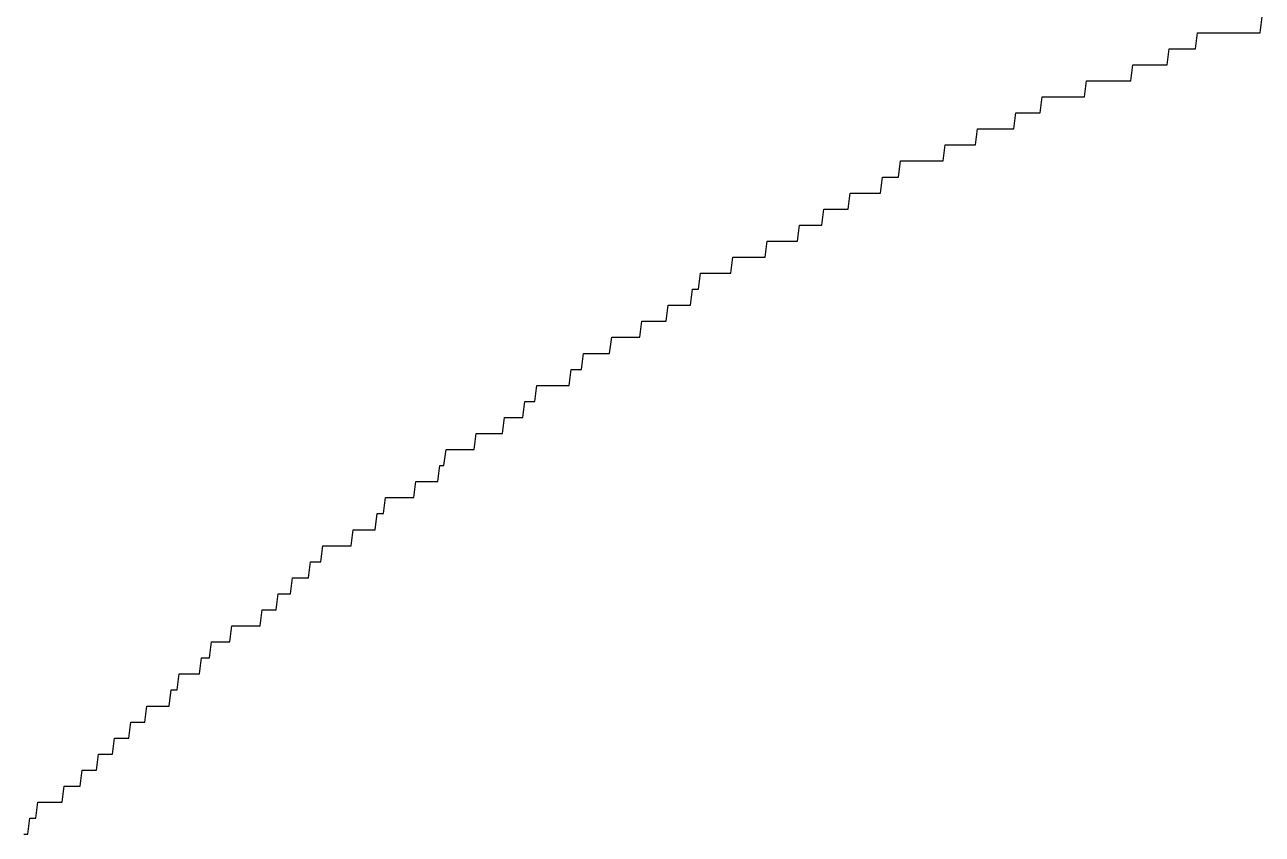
# Model space of a CAD drawing. Extents: x 0 to 4, y -10.7 to 10.7.
# Drawn here: x 3.3551 to 3.7409, y -10.3232 to -10.0707 of the extents above; entities that cross this region are included whole.
import ezdxf

# ---------------------------------------------------------------- set-up
doc = ezdxf.new("R2010")
doc.units = 0

msp = doc.modelspace()

# ---------------------------------------------------------------- linework, layer by layer
for p, q in [((3.74031, -10.0732), (3.74094, -10.0682)), ((3.72015, -10.0782), (3.72078, -10.0732)), ((3.72078, -10.0732), (3.72141, -10.0732)), ((3.72141, -10.0732), (3.72204, -10.0732)), ((3.72204, -10.0732), (3.72267, -10.0732)), ((3.72267, -10.0732), (3.7233, -10.0732)), ((3.7233, -10.0732), (3.72393, -10.0732)), ((3.72393, -10.0732), (3.72456, -10.0732)), ((3.72456, -10.0732), (3.72519, -10.0732)), ((3.72519, -10.0732), (3.72582, -10.0732)), ((3.72582, -10.0732), (3.72645, -10.0732)), ((3.72645, -10.0732), (3.72708, -10.0732)), ((3.72708, -10.0732), (3.72771, -10.0732)), ((3.72771, -10.0732), (3.72834, -10.0732)), ((3.72834, -10.0732), (3.72897, -10.0732)), ((3.72897, -10.0732), (3.7296, -10.0732)), ((3.7296, -10.0732), (3.73023, -10.0732)), ((3.73023, -10.0732), (3.73086, -10.0732)), ((3.73086, -10.0732), (3.73149, -10.0732)), ((3.73149, -10.0732), (3.73212, -10.0732)), ((3.73212, -10.0732), (3.73275, -10.0732)), ((3.73275, -10.0732), (3.73338, -10.0732)), ((3.73338, -10.0732), (3.73401, -10.0732)), ((3.73401, -10.0732), (3.73464, -10.0732)), ((3.73464, -10.0732), (3.73527, -10.0732)), ((3.73527, -10.0732), (3.7359, -10.0732)), ((3.7359, -10.0732), (3.73653, -10.0732)), ((3.73653, -10.0732), (3.73716, -10.0732)), ((3.73716, -10.0732), (3.73779, -10.0732)), ((3.73779, -10.0732), (3.73842, -10.0732)), ((3.73842, -10.0732), (3.73905, -10.0732)), ((3.73905, -10.0732), (3.73968, -10.0732)), ((3.73968, -10.0732), (3.74031, -10.0732)), ((3.71133, -10.0832), (3.71196, -10.0782)), ((3.71196, -10.0782), (3.71259, -10.0782)), ((3.71259, -10.0782), (3.71322, -10.0782)), ((3.71322, -10.0782), (3.71385, -10.0782)), ((3.71385, -10.0782), (3.71448, -10.0782)), ((3.71448, -10.0782), (3.71511, -10.0782)), ((3.71511, -10.0782), (3.71574, -10.0782)), ((3.71574, -10.0782), (3.71637, -10.0782)), ((3.71637, -10.0782), (3.717, -10.0782)), ((3.717, -10.0782), (3.71763, -10.0782)), ((3.71763, -10.0782), (3.71826, -10.0782)), ((3.71826, -10.0782), (3.71889, -10.0782)), ((3.71889, -10.0782), (3.71952, -10.0782)), ((3.71952, -10.0782), (3.72015, -10.0782)), ((3.69999, -10.0882), (3.70062, -10.0832)), ((3.70062, -10.0832), (3.70125, -10.0832)), ((3.70125, -10.0832), (3.70188, -10.0832)), ((3.70188, -10.0832), (3.70251, -10.0832)), ((3.70251, -10.0832), (3.70314, -10.0832)), ((3.70314, -10.0832), (3.70377, -10.0832)), ((3.70377, -10.0832), (3.7044, -10.0832)), ((3.7044, -10.0832), (3.70503, -10.0832)), ((3.70503, -10.0832), (3.70566, -10.0832)), ((3.70566, -10.0832), (3.70629, -10.0832)), ((3.70629, -10.0832), (3.70692, -10.0832)), ((3.70692, -10.0832), (3.70755, -10.0832)), ((3.70755, -10.0832), (3.70818, -10.0832)), ((3.70818, -10.0832), (3.70881, -10.0832)), ((3.70881, -10.0832), (3.70944, -10.0832)), ((3.70944, -10.0832), (3.71007, -10.0832)), ((3.71007, -10.0832), (3.7107, -10.0832)), ((3.7107, -10.0832), (3.71133, -10.0832)), ((3.6855, -10.0932), (3.68613, -10.0882)), ((3.68613, -10.0882), (3.68676, -10.0882)), ((3.68676, -10.0882), (3.68739, -10.0882)), ((3.68739, -10.0882), (3.68802, -10.0882)), ((3.68802, -10.0882), (3.68865, -10.0882)), ((3.68865, -10.0882), (3.68928, -10.0882)), ((3.68928, -10.0882), (3.68991, -10.0882)), ((3.68991, -10.0882), (3.69054, -10.0882)), ((3.69054, -10.0882), (3.69117, -10.0882)), ((3.69117, -10.0882), (3.6918, -10.0882)), ((3.6918, -10.0882), (3.69243, -10.0882)), ((3.69243, -10.0882), (3.69306, -10.0882)), ((3.69306, -10.0882), (3.69369, -10.0882)), ((3.69369, -10.0882), (3.69432, -10.0882)), ((3.69432, -10.0882), (3.69495, -10.0882)), ((3.69495, -10.0882), (3.69558, -10.0882)), ((3.69558, -10.0882), (3.69621, -10.0882)), ((3.69621, -10.0882), (3.69684, -10.0882)), ((3.69684, -10.0882), (3.69747, -10.0882)), ((3.69747, -10.0882), (3.6981, -10.0882)), ((3.6981, -10.0882), (3.69873, -10.0882)), ((3.69873, -10.0882), (3.69936, -10.0882)), ((3.69936, -10.0882), (3.69999, -10.0882)), ((3.67164, -10.0982), (3.67227, -10.0932)), ((3.67227, -10.0932), (3.6729, -10.0932)), ((3.6729, -10.0932), (3.67353, -10.0932)), ((3.67353, -10.0932), (3.67416, -10.0932)), ((3.67416, -10.0932), (3.67479, -10.0932)), ((3.67479, -10.0932), (3.67542, -10.0932)), ((3.67542, -10.0932), (3.67605, -10.0932)), ((3.67605, -10.0932), (3.67668, -10.0932)), ((3.67668, -10.0932), (3.67731, -10.0932)), ((3.67731, -10.0932), (3.67794, -10.0932)), ((3.67794, -10.0932), (3.67857, -10.0932)), ((3.67857, -10.0932), (3.6792, -10.0932)), ((3.6792, -10.0932), (3.67983, -10.0932)), ((3.67983, -10.0932), (3.68046, -10.0932)), ((3.68046, -10.0932), (3.68109, -10.0932)), ((3.68109, -10.0932), (3.68172, -10.0932)), ((3.68172, -10.0932), (3.68235, -10.0932)), ((3.68235, -10.0932), (3.68298, -10.0932)), ((3.68298, -10.0932), (3.68361, -10.0932)), ((3.68361, -10.0932), (3.68424, -10.0932)), ((3.68424, -10.0932), (3.68487, -10.0932)), ((3.68487, -10.0932), (3.6855, -10.0932)), ((3.66345, -10.1032), (3.66408, -10.0982)), ((3.66408, -10.0982), (3.66471, -10.0982)), ((3.66471, -10.0982), (3.66534, -10.0982)), ((3.66534, -10.0982), (3.66597, -10.0982)), ((3.66597, -10.0982), (3.6666, -10.0982)), ((3.6666, -10.0982), (3.66723, -10.0982)), ((3.66723, -10.0982), (3.66786, -10.0982)), ((3.66786, -10.0982), (3.66849, -10.0982)), ((3.66849, -10.0982), (3.66912, -10.0982)), ((3.66912, -10.0982), (3.66975, -10.0982)), ((3.66975, -10.0982), (3.67038, -10.0982)), ((3.67038, -10.0982), (3.67101, -10.0982)), ((3.67101, -10.0982), (3.67164, -10.0982)), ((3.65148, -10.1082), (3.65211, -10.1032)), ((3.65211, -10.1032), (3.65274, -10.1032)), ((3.65274, -10.1032), (3.65337, -10.1032)), ((3.65337, -10.1032), (3.654, -10.1032)), ((3.654, -10.1032), (3.65463, -10.1032)), ((3.65463, -10.1032), (3.65526, -10.1032)), ((3.65526, -10.1032), (3.65589, -10.1032)), ((3.65589, -10.1032), (3.65652, -10.1032)), ((3.65652, -10.1032), (3.65715, -10.1032)), ((3.65715, -10.1032), (3.65778, -10.1032)), ((3.65778, -10.1032), (3.65841, -10.1032)), ((3.65841, -10.1032), (3.65904, -10.1032)), ((3.65904, -10.1032), (3.65967, -10.1032)), ((3.65967, -10.1032), (3.6603, -10.1032)), ((3.6603, -10.1032), (3.66093, -10.1032)), ((3.66093, -10.1032), (3.66156, -10.1032)), ((3.66156, -10.1032), (3.66219, -10.1032)), ((3.66219, -10.1032), (3.66282, -10.1032)), ((3.66282, -10.1032), (3.66345, -10.1032)), ((3.6414, -10.1132), (3.64203, -10.1082)), ((3.64203, -10.1082), (3.64266, -10.1082)), ((3.64266, -10.1082), (3.64329, -10.1082)), ((3.64329, -10.1082), (3.64392, -10.1082)), ((3.64392, -10.1082), (3.64455, -10.1082)), ((3.64455, -10.1082), (3.64518, -10.1082)), ((3.64518, -10.1082), (3.64581, -10.1082)), ((3.64581, -10.1082), (3.64644, -10.1082)), ((3.64644, -10.1082), (3.64707, -10.1082)), ((3.64707, -10.1082), (3.6477, -10.1082)), ((3.6477, -10.1082), (3.64833, -10.1082)), ((3.64833, -10.1082), (3.64896, -10.1082)), ((3.64896, -10.1082), (3.64959, -10.1082)), ((3.64959, -10.1082), (3.65022, -10.1082)), ((3.65022, -10.1082), (3.65085, -10.1082)), ((3.65085, -10.1082), (3.65148, -10.1082)), ((3.62754, -10.1182), (3.62817, -10.1132)), ((3.62817, -10.1132), (3.6288, -10.1132)), ((3.6288, -10.1132), (3.62943, -10.1132)), ((3.62943, -10.1132), (3.63006, -10.1132)), ((3.63006, -10.1132), (3.63069, -10.1132)), ((3.63069, -10.1132), (3.63132, -10.1132)), ((3.63132, -10.1132), (3.63195, -10.1132)), ((3.63195, -10.1132), (3.63258, -10.1132)), ((3.63258, -10.1132), (3.63321, -10.1132)), ((3.63321, -10.1132), (3.63384, -10.1132)), ((3.63384, -10.1132), (3.63447, -10.1132)), ((3.63447, -10.1132), (3.6351, -10.1132)), ((3.6351, -10.1132), (3.63573, -10.1132)), ((3.63573, -10.1132), (3.63636, -10.1132)), ((3.63636, -10.1132), (3.63699, -10.1132)), ((3.63699, -10.1132), (3.63762, -10.1132)), ((3.63762, -10.1132), (3.63825, -10.1132)), ((3.63825, -10.1132), (3.63888, -10.1132)), ((3.63888, -10.1132), (3.63951, -10.1132)), ((3.63951, -10.1132), (3.64014, -10.1132)), ((3.64014, -10.1132), (3.64077, -10.1132)), ((3.64077, -10.1132), (3.6414, -10.1132)), ((3.62187, -10.1232), (3.6225, -10.1182)), ((3.6225, -10.1182), (3.62313, -10.1182)), ((3.62313, -10.1182), (3.62376, -10.1182)), ((3.62376, -10.1182), (3.62439, -10.1182)), ((3.62439, -10.1182), (3.62502, -10.1182)), ((3.62502, -10.1182), (3.62565, -10.1182)), ((3.62565, -10.1182), (3.62628, -10.1182)), ((3.62628, -10.1182), (3.62691, -10.1182)), ((3.62691, -10.1182), (3.62754, -10.1182)), ((3.61179, -10.1282), (3.61242, -10.1232)), ((3.61242, -10.1232), (3.61305, -10.1232)), ((3.61305, -10.1232), (3.61368, -10.1232)), ((3.61368, -10.1232), (3.61431, -10.1232)), ((3.61431, -10.1232), (3.61494, -10.1232)), ((3.61494, -10.1232), (3.61557, -10.1232)), ((3.61557, -10.1232), (3.6162, -10.1232)), ((3.6162, -10.1232), (3.61683, -10.1232)), ((3.61683, -10.1232), (3.61746, -10.1232)), ((3.61746, -10.1232), (3.61809, -10.1232)), ((3.61809, -10.1232), (3.61872, -10.1232)), ((3.61872, -10.1232), (3.61935, -10.1232)), ((3.61935, -10.1232), (3.61998, -10.1232)), ((3.61998, -10.1232), (3.62061, -10.1232)), ((3.62061, -10.1232), (3.62124, -10.1232)), ((3.62124, -10.1232), (3.62187, -10.1232)), ((3.6036, -10.1332), (3.60423, -10.1282)), ((3.60423, -10.1282), (3.60486, -10.1282)), ((3.60486, -10.1282), (3.60549, -10.1282)), ((3.60549, -10.1282), (3.60612, -10.1282)), ((3.60612, -10.1282), (3.60675, -10.1282)), ((3.60675, -10.1282), (3.60738, -10.1282)), ((3.60738, -10.1282), (3.60801, -10.1282)), ((3.60801, -10.1282), (3.60864, -10.1282)), ((3.60864, -10.1282), (3.60927, -10.1282)), ((3.60927, -10.1282), (3.6099, -10.1282)), ((3.6099, -10.1282), (3.61053, -10.1282)), ((3.61053, -10.1282), (3.61116, -10.1282)), ((3.61116, -10.1282), (3.61179, -10.1282)), ((3.59604, -10.1382), (3.59667, -10.1332)), ((3.59667, -10.1332), (3.5973, -10.1332)), ((3.5973, -10.1332), (3.59793, -10.1332)), ((3.59793, -10.1332), (3.59856, -10.1332)), ((3.59856, -10.1332), (3.59919, -10.1332)), ((3.59919, -10.1332), (3.59982, -10.1332)), ((3.59982, -10.1332), (3.60045, -10.1332)), ((3.60045, -10.1332), (3.60108, -10.1332)), ((3.60108, -10.1332), (3.60171, -10.1332)), ((3.60171, -10.1332), (3.60234, -10.1332)), ((3.60234, -10.1332), (3.60297, -10.1332)), ((3.60297, -10.1332), (3.6036, -10.1332)), ((3.58596, -10.1432), (3.58659, -10.1382)), ((3.58659, -10.1382), (3.58722, -10.1382)), ((3.58722, -10.1382), (3.58785, -10.1382)), ((3.58785, -10.1382), (3.58848, -10.1382)), ((3.58848, -10.1382), (3.58911, -10.1382)), ((3.58911, -10.1382), (3.58974, -10.1382)), ((3.58974, -10.1382), (3.59037, -10.1382)), ((3.59037, -10.1382), (3.591, -10.1382)), ((3.591, -10.1382), (3.59163, -10.1382)), ((3.59163, -10.1382), (3.59226, -10.1382)), ((3.59226, -10.1382), (3.59289, -10.1382)), ((3.59289, -10.1382), (3.59352, -10.1382)), ((3.59352, -10.1382), (3.59415, -10.1382)), ((3.59415, -10.1382), (3.59478, -10.1382)), ((3.59478, -10.1382), (3.59541, -10.1382)), ((3.59541, -10.1382), (3.59604, -10.1382)), ((3.57525, -10.1482), (3.57588, -10.1432)), ((3.57588, -10.1432), (3.57651, -10.1432)), ((3.57651, -10.1432), (3.57714, -10.1432)), ((3.57714, -10.1432), (3.57777, -10.1432)), ((3.57777, -10.1432), (3.5784, -10.1432)), ((3.5784, -10.1432), (3.57903, -10.1432)), ((3.57903, -10.1432), (3.57966, -10.1432)), ((3.57966, -10.1432), (3.58029, -10.1432)), ((3.58029, -10.1432), (3.58092, -10.1432)), ((3.58092, -10.1432), (3.58155, -10.1432)), ((3.58155, -10.1432), (3.58218, -10.1432)), ((3.58218, -10.1432), (3.58281, -10.1432)), ((3.58281, -10.1432), (3.58344, -10.1432)), ((3.58344, -10.1432), (3.58407, -10.1432)), ((3.58407, -10.1432), (3.5847, -10.1432)), ((3.5847, -10.1432), (3.58533, -10.1432)), ((3.58533, -10.1432), (3.58596, -10.1432)), ((3.56517, -10.1532), (3.5658, -10.1482)), ((3.5658, -10.1482), (3.56643, -10.1482)), ((3.56643, -10.1482), (3.56706, -10.1482)), ((3.56706, -10.1482), (3.56769, -10.1482)), ((3.56769, -10.1482), (3.56832, -10.1482)), ((3.56832, -10.1482), (3.56895, -10.1482)), ((3.56895, -10.1482), (3.56958, -10.1482)), ((3.56958, -10.1482), (3.57021, -10.1482)), ((3.57021, -10.1482), (3.57084, -10.1482)), ((3.57084, -10.1482), (3.57147, -10.1482)), ((3.57147, -10.1482), (3.5721, -10.1482)), ((3.5721, -10.1482), (3.57273, -10.1482)), ((3.57273, -10.1482), (3.57336, -10.1482)), ((3.57336, -10.1482), (3.57399, -10.1482)), ((3.57399, -10.1482), (3.57462, -10.1482)), ((3.57462, -10.1482), (3.57525, -10.1482)), ((3.56265, -10.1582), (3.56328, -10.1532)), ((3.56328, -10.1532), (3.56391, -10.1532)), ((3.56391, -10.1532), (3.56454, -10.1532)), ((3.56454, -10.1532), (3.56517, -10.1532)), ((3.55509, -10.1632), (3.55572, -10.1582)), ((3.55572, -10.1582), (3.55635, -10.1582)), ((3.55635, -10.1582), (3.55698, -10.1582)), ((3.55698, -10.1582), (3.55761, -10.1582)), ((3.55761, -10.1582), (3.55824, -10.1582)), ((3.55824, -10.1582), (3.55887, -10.1582)), ((3.55887, -10.1582), (3.5595, -10.1582)), ((3.5595, -10.1582), (3.56013, -10.1582)), ((3.56013, -10.1582), (3.56076, -10.1582)), ((3.56076, -10.1582), (3.56139, -10.1582)), ((3.56139, -10.1582), (3.56202, -10.1582)), ((3.56202, -10.1582), (3.56265, -10.1582)), ((3.5469, -10.1682), (3.54753, -10.1632)), ((3.54753, -10.1632), (3.54816, -10.1632)), ((3.54816, -10.1632), (3.54879, -10.1632)), ((3.54879, -10.1632), (3.54942, -10.1632)), ((3.54942, -10.1632), (3.55005, -10.1632)), ((3.55005, -10.1632), (3.55068, -10.1632)), ((3.55068, -10.1632), (3.55131, -10.1632)), ((3.55131, -10.1632), (3.55194, -10.1632)), ((3.55194, -10.1632), (3.55257, -10.1632)), ((3.55257, -10.1632), (3.5532, -10.1632)), ((3.5532, -10.1632), (3.55383, -10.1632)), ((3.55383, -10.1632), (3.55446, -10.1632)), ((3.55446, -10.1632), (3.55509, -10.1632)), ((3.53745, -10.1732), (3.53808, -10.1682)), ((3.53808, -10.1682), (3.53871, -10.1682)), ((3.53871, -10.1682), (3.53934, -10.1682)), ((3.53934, -10.1682), (3.53997, -10.1682)), ((3.53997, -10.1682), (3.5406, -10.1682)), ((3.5406, -10.1682), (3.54123, -10.1682)), ((3.54123, -10.1682), (3.54186, -10.1682)), ((3.54186, -10.1682), (3.54249, -10.1682)), ((3.54249, -10.1682), (3.54312, -10.1682)), ((3.54312, -10.1682), (3.54375, -10.1682)), ((3.54375, -10.1682), (3.54438, -10.1682)), ((3.54438, -10.1682), (3.54501, -10.1682)), ((3.54501, -10.1682), (3.54564, -10.1682)), ((3.54564, -10.1682), (3.54627, -10.1682)), ((3.54627, -10.1682), (3.5469, -10.1682)), ((3.52863, -10.1782), (3.52926, -10.1732)), ((3.52926, -10.1732), (3.52989, -10.1732)), ((3.52989, -10.1732), (3.53052, -10.1732)), ((3.53052, -10.1732), (3.53115, -10.1732)), ((3.53115, -10.1732), (3.53178, -10.1732)), ((3.53178, -10.1732), (3.53241, -10.1732)), ((3.53241, -10.1732), (3.53304, -10.1732)), ((3.53304, -10.1732), (3.53367, -10.1732)), ((3.53367, -10.1732), (3.5343, -10.1732)), ((3.5343, -10.1732), (3.53493, -10.1732)), ((3.53493, -10.1732), (3.53556, -10.1732)), ((3.53556, -10.1732), (3.53619, -10.1732)), ((3.53619, -10.1732), (3.53682, -10.1732)), ((3.53682, -10.1732), (3.53745, -10.1732)), ((3.52485, -10.1832), (3.52548, -10.1782)), ((3.52548, -10.1782), (3.52611, -10.1782)), ((3.52611, -10.1782), (3.52674, -10.1782)), ((3.52674, -10.1782), (3.52737, -10.1782)), ((3.52737, -10.1782), (3.528, -10.1782)), ((3.528, -10.1782), (3.52863, -10.1782)), ((3.51414, -10.1882), (3.51477, -10.1832)), ((3.51477, -10.1832), (3.5154, -10.1832)), ((3.5154, -10.1832), (3.51603, -10.1832)), ((3.51603, -10.1832), (3.51666, -10.1832)), ((3.51666, -10.1832), (3.51729, -10.1832)), ((3.51729, -10.1832), (3.51792, -10.1832)), ((3.51792, -10.1832), (3.51855, -10.1832)), ((3.51855, -10.1832), (3.51918, -10.1832)), ((3.51918, -10.1832), (3.51981, -10.1832)), ((3.51981, -10.1832), (3.52044, -10.1832)), ((3.52044, -10.1832), (3.52107, -10.1832)), ((3.52107, -10.1832), (3.5217, -10.1832)), ((3.5217, -10.1832), (3.52233, -10.1832)), ((3.52233, -10.1832), (3.52296, -10.1832)), ((3.52296, -10.1832), (3.52359, -10.1832)), ((3.52359, -10.1832), (3.52422, -10.1832)), ((3.52422, -10.1832), (3.52485, -10.1832)), ((3.51036, -10.1932), (3.51099, -10.1882)), ((3.51099, -10.1882), (3.51162, -10.1882)), ((3.51162, -10.1882), (3.51225, -10.1882)), ((3.51225, -10.1882), (3.51288, -10.1882)), ((3.51288, -10.1882), (3.51351, -10.1882)), ((3.51351, -10.1882), (3.51414, -10.1882)), ((3.50406, -10.1982), (3.50469, -10.1932)), ((3.50469, -10.1932), (3.50532, -10.1932)), ((3.50532, -10.1932), (3.50595, -10.1932)), ((3.50595, -10.1932), (3.50658, -10.1932)), ((3.50658, -10.1932), (3.50721, -10.1932)), ((3.50721, -10.1932), (3.50784, -10.1932)), ((3.50784, -10.1932), (3.50847, -10.1932)), ((3.50847, -10.1932), (3.5091, -10.1932)), ((3.5091, -10.1932), (3.50973, -10.1932)), ((3.50973, -10.1932), (3.51036, -10.1932)), ((3.49524, -10.2032), (3.49587, -10.1982)), ((3.49587, -10.1982), (3.4965, -10.1982)), ((3.4965, -10.1982), (3.49713, -10.1982)), ((3.49713, -10.1982), (3.49776, -10.1982)), ((3.49776, -10.1982), (3.49839, -10.1982)), ((3.49839, -10.1982), (3.49902, -10.1982)), ((3.49902, -10.1982), (3.49965, -10.1982)), ((3.49965, -10.1982), (3.50028, -10.1982)), ((3.50028, -10.1982), (3.50091, -10.1982)), ((3.50091, -10.1982), (3.50154, -10.1982)), ((3.50154, -10.1982), (3.50217, -10.1982)), ((3.50217, -10.1982), (3.5028, -10.1982)), ((3.5028, -10.1982), (3.50343, -10.1982)), ((3.50343, -10.1982), (3.50406, -10.1982)), ((3.48579, -10.2082), (3.48642, -10.2032)), ((3.48642, -10.2032), (3.48705, -10.2032)), ((3.48705, -10.2032), (3.48768, -10.2032)), ((3.48768, -10.2032), (3.48831, -10.2032)), ((3.48831, -10.2032), (3.48894, -10.2032)), ((3.48894, -10.2032), (3.48957, -10.2032)), ((3.48957, -10.2032), (3.4902, -10.2032)), ((3.4902, -10.2032), (3.49083, -10.2032)), ((3.49083, -10.2032), (3.49146, -10.2032)), ((3.49146, -10.2032), (3.49209, -10.2032)), ((3.49209, -10.2032), (3.49272, -10.2032)), ((3.49272, -10.2032), (3.49335, -10.2032)), ((3.49335, -10.2032), (3.49398, -10.2032)), ((3.49398, -10.2032), (3.49461, -10.2032)), ((3.49461, -10.2032), (3.49524, -10.2032)), ((3.4839, -10.2132), (3.48453, -10.2082)), ((3.48453, -10.2082), (3.48516, -10.2082)), ((3.48516, -10.2082), (3.48579, -10.2082)), ((3.47634, -10.2182), (3.47697, -10.2132)), ((3.47697, -10.2132), (3.4776, -10.2132)), ((3.4776, -10.2132), (3.47823, -10.2132)), ((3.47823, -10.2132), (3.47886, -10.2132)), ((3.47886, -10.2132), (3.47949, -10.2132)), ((3.47949, -10.2132), (3.48012, -10.2132)), ((3.48012, -10.2132), (3.48075, -10.2132)), ((3.48075, -10.2132), (3.48138, -10.2132)), ((3.48138, -10.2132), (3.48201, -10.2132)), ((3.48201, -10.2132), (3.48264, -10.2132)), ((3.48264, -10.2132), (3.48327, -10.2132)), ((3.48327, -10.2132), (3.4839, -10.2132)), ((3.46689, -10.2232), (3.46752, -10.2182)), ((3.46752, -10.2182), (3.46815, -10.2182)), ((3.46815, -10.2182), (3.46878, -10.2182)), ((3.46878, -10.2182), (3.46941, -10.2182)), ((3.46941, -10.2182), (3.47004, -10.2182)), ((3.47004, -10.2182), (3.47067, -10.2182)), ((3.47067, -10.2182), (3.4713, -10.2182)), ((3.4713, -10.2182), (3.47193, -10.2182)), ((3.47193, -10.2182), (3.47256, -10.2182)), ((3.47256, -10.2182), (3.47319, -10.2182)), ((3.47319, -10.2182), (3.47382, -10.2182)), ((3.47382, -10.2182), (3.47445, -10.2182)), ((3.47445, -10.2182), (3.47508, -10.2182)), ((3.47508, -10.2182), (3.47571, -10.2182)), ((3.47571, -10.2182), (3.47634, -10.2182)), ((3.46437, -10.2282), (3.465, -10.2232)), ((3.465, -10.2232), (3.46563, -10.2232)), ((3.46563, -10.2232), (3.46626, -10.2232)), ((3.46626, -10.2232), (3.46689, -10.2232)), ((3.45681, -10.2332), (3.45744, -10.2282)), ((3.45744, -10.2282), (3.45807, -10.2282)), ((3.45807, -10.2282), (3.4587, -10.2282)), ((3.4587, -10.2282), (3.45933, -10.2282)), ((3.45933, -10.2282), (3.45996, -10.2282)), ((3.45996, -10.2282), (3.46059, -10.2282)), ((3.46059, -10.2282), (3.46122, -10.2282)), ((3.46122, -10.2282), (3.46185, -10.2282)), ((3.46185, -10.2282), (3.46248, -10.2282)), ((3.46248, -10.2282), (3.46311, -10.2282)), ((3.46311, -10.2282), (3.46374, -10.2282)), ((3.46374, -10.2282), (3.46437, -10.2282)), ((3.44736, -10.2382), (3.44799, -10.2332)), ((3.44799, -10.2332), (3.44862, -10.2332)), ((3.44862, -10.2332), (3.44925, -10.2332)), ((3.44925, -10.2332), (3.44988, -10.2332)), ((3.44988, -10.2332), (3.45051, -10.2332)), ((3.45051, -10.2332), (3.45114, -10.2332)), ((3.45114, -10.2332), (3.45177, -10.2332)), ((3.45177, -10.2332), (3.4524, -10.2332)), ((3.4524, -10.2332), (3.45303, -10.2332)), ((3.45303, -10.2332), (3.45366, -10.2332)), ((3.45366, -10.2332), (3.45429, -10.2332)), ((3.45429, -10.2332), (3.45492, -10.2332)), ((3.45492, -10.2332), (3.45555, -10.2332)), ((3.45555, -10.2332), (3.45618, -10.2332)), ((3.45618, -10.2332), (3.45681, -10.2332)), ((3.44358, -10.2432), (3.44421, -10.2382)), ((3.44421, -10.2382), (3.44484, -10.2382)), ((3.44484, -10.2382), (3.44547, -10.2382)), ((3.44547, -10.2382), (3.4461, -10.2382)), ((3.4461, -10.2382), (3.44673, -10.2382)), ((3.44673, -10.2382), (3.44736, -10.2382)), ((3.43791, -10.2482), (3.43854, -10.2432)), ((3.43854, -10.2432), (3.43917, -10.2432)), ((3.43917, -10.2432), (3.4398, -10.2432)), ((3.4398, -10.2432), (3.44043, -10.2432)), ((3.44043, -10.2432), (3.44106, -10.2432)), ((3.44106, -10.2432), (3.44169, -10.2432)), ((3.44169, -10.2432), (3.44232, -10.2432)), ((3.44232, -10.2432), (3.44295, -10.2432)), ((3.44295, -10.2432), (3.44358, -10.2432)), ((3.4335, -10.2532), (3.43413, -10.2482)), ((3.43413, -10.2482), (3.43476, -10.2482)), ((3.43476, -10.2482), (3.43539, -10.2482)), ((3.43539, -10.2482), (3.43602, -10.2482)), ((3.43602, -10.2482), (3.43665, -10.2482)), ((3.43665, -10.2482), (3.43728, -10.2482)), ((3.43728, -10.2482), (3.43791, -10.2482)), ((3.42846, -10.2582), (3.42909, -10.2532)), ((3.42909, -10.2532), (3.42972, -10.2532)), ((3.42972, -10.2532), (3.43035, -10.2532)), ((3.43035, -10.2532), (3.43098, -10.2532)), ((3.43098, -10.2532), (3.43161, -10.2532)), ((3.43161, -10.2532), (3.43224, -10.2532)), ((3.43224, -10.2532), (3.43287, -10.2532)), ((3.43287, -10.2532), (3.4335, -10.2532)), ((3.41901, -10.2632), (3.41964, -10.2582)), ((3.41964, -10.2582), (3.42027, -10.2582)), ((3.42027, -10.2582), (3.4209, -10.2582)), ((3.4209, -10.2582), (3.42153, -10.2582)), ((3.42153, -10.2582), (3.42216, -10.2582)), ((3.42216, -10.2582), (3.42279, -10.2582)), ((3.42279, -10.2582), (3.42342, -10.2582)), ((3.42342, -10.2582), (3.42405, -10.2582)), ((3.42405, -10.2582), (3.42468, -10.2582)), ((3.42468, -10.2582), (3.42531, -10.2582)), ((3.42531, -10.2582), (3.42594, -10.2582)), ((3.42594, -10.2582), (3.42657, -10.2582)), ((3.42657, -10.2582), (3.4272, -10.2582)), ((3.4272, -10.2582), (3.42783, -10.2582)), ((3.42783, -10.2582), (3.42846, -10.2582)), ((3.41271, -10.2682), (3.41334, -10.2632)), ((3.41334, -10.2632), (3.41397, -10.2632)), ((3.41397, -10.2632), (3.4146, -10.2632)), ((3.4146, -10.2632), (3.41523, -10.2632)), ((3.41523, -10.2632), (3.41586, -10.2632)), ((3.41586, -10.2632), (3.41649, -10.2632)), ((3.41649, -10.2632), (3.41712, -10.2632)), ((3.41712, -10.2632), (3.41775, -10.2632)), ((3.41775, -10.2632), (3.41838, -10.2632)), ((3.41838, -10.2632), (3.41901, -10.2632)), ((3.40956, -10.2732), (3.41019, -10.2682)), ((3.41019, -10.2682), (3.41082, -10.2682)), ((3.41082, -10.2682), (3.41145, -10.2682)), ((3.41145, -10.2682), (3.41208, -10.2682)), ((3.41208, -10.2682), (3.41271, -10.2682)), ((3.40263, -10.2782), (3.40326, -10.2732)), ((3.40326, -10.2732), (3.40389, -10.2732)), ((3.40389, -10.2732), (3.40452, -10.2732)), ((3.40452, -10.2732), (3.40515, -10.2732)), ((3.40515, -10.2732), (3.40578, -10.2732)), ((3.40578, -10.2732), (3.40641, -10.2732)), ((3.40641, -10.2732), (3.40704, -10.2732)), ((3.40704, -10.2732), (3.40767, -10.2732)), ((3.40767, -10.2732), (3.4083, -10.2732)), ((3.4083, -10.2732), (3.40893, -10.2732)), ((3.40893, -10.2732), (3.40956, -10.2732)), ((3.40011, -10.2832), (3.40074, -10.2782)), ((3.40074, -10.2782), (3.40137, -10.2782)), ((3.40137, -10.2782), (3.402, -10.2782)), ((3.402, -10.2782), (3.40263, -10.2782)), ((3.39255, -10.2882), (3.39318, -10.2832)), ((3.39318, -10.2832), (3.39381, -10.2832)), ((3.39381, -10.2832), (3.39444, -10.2832)), ((3.39444, -10.2832), (3.39507, -10.2832)), ((3.39507, -10.2832), (3.3957, -10.2832)), ((3.3957, -10.2832), (3.39633, -10.2832)), ((3.39633, -10.2832), (3.39696, -10.2832)), ((3.39696, -10.2832), (3.39759, -10.2832)), ((3.39759, -10.2832), (3.39822, -10.2832)), ((3.39822, -10.2832), (3.39885, -10.2832)), ((3.39885, -10.2832), (3.39948, -10.2832)), ((3.39948, -10.2832), (3.40011, -10.2832)), ((3.38751, -10.2932), (3.38814, -10.2882)), ((3.38814, -10.2882), (3.38877, -10.2882)), ((3.38877, -10.2882), (3.3894, -10.2882)), ((3.3894, -10.2882), (3.39003, -10.2882)), ((3.39003, -10.2882), (3.39066, -10.2882)), ((3.39066, -10.2882), (3.39129, -10.2882)), ((3.39129, -10.2882), (3.39192, -10.2882)), ((3.39192, -10.2882), (3.39255, -10.2882)), ((3.38247, -10.2982), (3.3831, -10.2932)), ((3.3831, -10.2932), (3.38373, -10.2932)), ((3.38373, -10.2932), (3.38436, -10.2932)), ((3.38436, -10.2932), (3.38499, -10.2932)), ((3.38499, -10.2932), (3.38562, -10.2932)), ((3.38562, -10.2932), (3.38625, -10.2932)), ((3.38625, -10.2932), (3.38688, -10.2932)), ((3.38688, -10.2932), (3.38751, -10.2932)), ((3.37743, -10.3032), (3.37806, -10.2982)), ((3.37806, -10.2982), (3.37869, -10.2982)), ((3.37869, -10.2982), (3.37932, -10.2982)), ((3.37932, -10.2982), (3.37995, -10.2982)), ((3.37995, -10.2982), (3.38058, -10.2982)), ((3.38058, -10.2982), (3.38121, -10.2982)), ((3.38121, -10.2982), (3.38184, -10.2982)), ((3.38184, -10.2982), (3.38247, -10.2982)), ((3.37239, -10.3082), (3.37302, -10.3032)), ((3.37302, -10.3032), (3.37365, -10.3032)), ((3.37365, -10.3032), (3.37428, -10.3032)), ((3.37428, -10.3032), (3.37491, -10.3032)), ((3.37491, -10.3032), (3.37554, -10.3032)), ((3.37554, -10.3032), (3.37617, -10.3032)), ((3.37617, -10.3032), (3.3768, -10.3032)), ((3.3768, -10.3032), (3.37743, -10.3032)), ((3.36672, -10.3132), (3.36735, -10.3082)), ((3.36735, -10.3082), (3.36798, -10.3082)), ((3.36798, -10.3082), (3.36861, -10.3082)), ((3.36861, -10.3082), (3.36924, -10.3082)), ((3.36924, -10.3082), (3.36987, -10.3082)), ((3.36987, -10.3082), (3.3705, -10.3082)), ((3.3705, -10.3082), (3.37113, -10.3082)), ((3.37113, -10.3082), (3.37176, -10.3082)), ((3.37176, -10.3082), (3.37239, -10.3082)), ((3.35853, -10.3182), (3.35916, -10.3132)), ((3.35916, -10.3132), (3.35979, -10.3132)), ((3.35979, -10.3132), (3.36042, -10.3132)), ((3.36042, -10.3132), (3.36105, -10.3132)), ((3.36105, -10.3132), (3.36168, -10.3132)), ((3.36168, -10.3132), (3.36231, -10.3132)), ((3.36231, -10.3132), (3.36294, -10.3132)), ((3.36294, -10.3132), (3.36357, -10.3132)), ((3.36357, -10.3132), (3.3642, -10.3132)), ((3.3642, -10.3132), (3.36483, -10.3132)), ((3.36483, -10.3132), (3.36546, -10.3132)), ((3.36546, -10.3132), (3.36609, -10.3132)), ((3.36609, -10.3132), (3.36672, -10.3132)), ((3.35601, -10.3232), (3.35664, -10.3182)), ((3.35664, -10.3182), (3.35727, -10.3182)), ((3.35727, -10.3182), (3.3579, -10.3182)), ((3.3579, -10.3182), (3.35853, -10.3182)), ((3.35475, -10.3232), (3.35538, -10.3232)), ((3.35538, -10.3232), (3.35601, -10.3232))]:
    msp.add_line(p, q)

doc.saveas('drawing.dxf')
